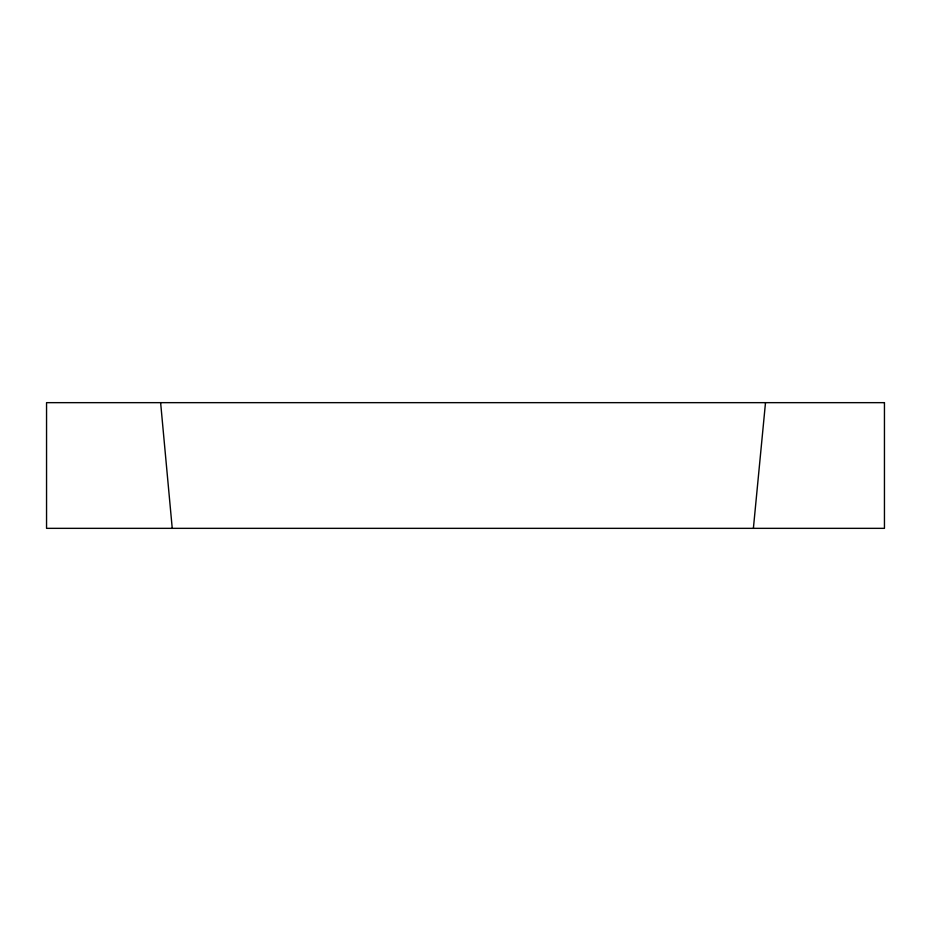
<?xml version="1.0" encoding="UTF-8"?>
<svg xmlns="http://www.w3.org/2000/svg" width="931" height="931" viewBox="0 0 931 931"><rect width="100%" height="100%" fill="white"/><g stroke="black" fill="none" stroke-linecap="round" stroke-linejoin="round"><path stroke-width="1.4" d="M753.388 528.342L765.503 402.658M160.621 402.658L172.235 528.342M884.45 402.658L46.55 402.658L46.55 528.342L884.45 528.342L884.45 402.658"/></g></svg>
